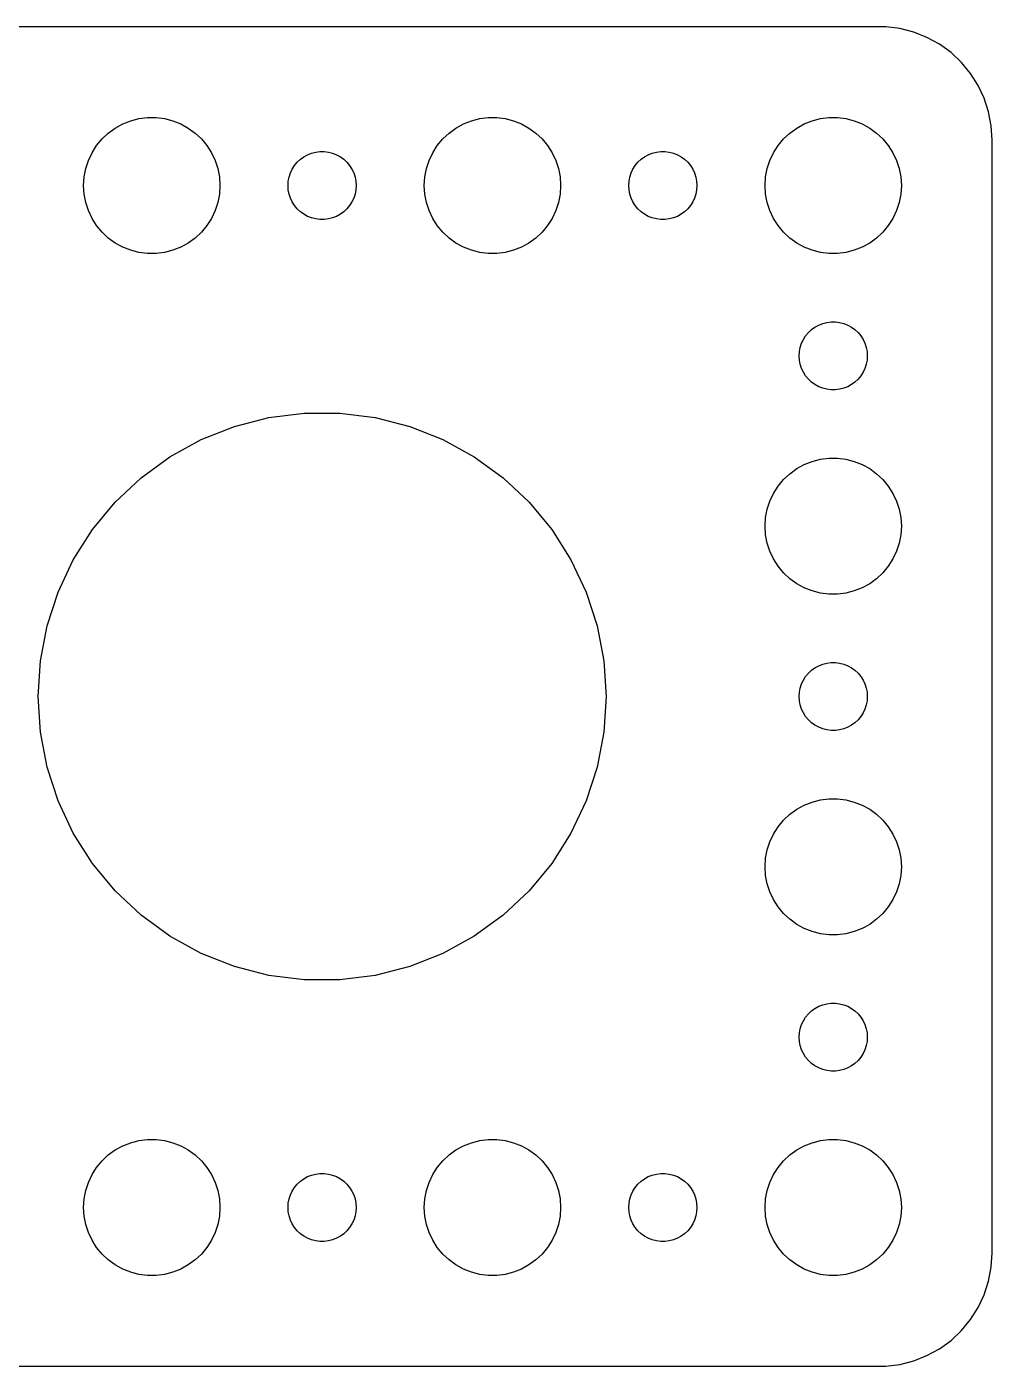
# Model space of a CAD drawing. Header units: metres. Extents: x -60 to 60, y 40 to 98.
# Drawn here: x 17 to 59.5, y 39.5 to 98.5 of the extents above; entities that cross this region are included whole.
import ezdxf

# ---------------------------------------------------------------- set-up
doc = ezdxf.new("R2010")
doc.units = ezdxf.units.M

msp = doc.modelspace()

# ---------------------------------------------------------------- linework, layer by layer
for p, q in [((54.8139, 98.4901), (-54.8139, 98.4901)), ((55.4369, 98.4114), (54.8139, 98.4901)), ((56.0451, 98.2553), (55.4369, 98.4114)), ((56.6289, 98.0241), (56.0451, 98.2553)), ((57.1791, 97.7216), (56.6289, 98.0241)), ((57.6871, 97.3526), (57.1791, 97.7216)), ((58.1448, 96.9227), (57.6871, 97.3526)), ((58.5451, 96.4389), (58.1448, 96.9227)), ((58.8815, 95.9088), (58.5451, 96.4389)), ((59.1489, 95.3406), (58.8815, 95.9088)), ((59.3429, 94.7434), (59.1489, 95.3406)), ((21.5729, 94.3532), (21.9379, 94.4469)), ((21.9379, 94.4469), (22.3116, 94.4941)), ((22.3116, 94.4941), (22.6884, 94.4941)), ((22.6884, 94.4941), (23.0621, 94.4469)), ((23.0621, 94.4469), (23.427, 94.3532)), ((36.5729, 94.3532), (36.9379, 94.4469)), ((36.9379, 94.4469), (37.3116, 94.4941)), ((37.3116, 94.4941), (37.6884, 94.4941)), ((37.6884, 94.4941), (38.0621, 94.4469)), ((38.0621, 94.4469), (38.427, 94.3532)), ((51.5729, 94.3532), (51.9379, 94.4469)), ((51.9379, 94.4469), (52.3116, 94.4941)), ((52.3116, 94.4941), (52.6884, 94.4941)), ((52.6884, 94.4941), (53.0621, 94.4469)), ((53.0621, 94.4469), (53.427, 94.3532)), ((59.4606, 94.1267), (59.3429, 94.7434)), ((20.3131, 93.5536), (20.5877, 93.8115)), ((20.5877, 93.8115), (20.8925, 94.033)), ((20.8925, 94.033), (21.2227, 94.2145)), ((21.2227, 94.2145), (21.5729, 94.3532)), ((23.427, 94.3532), (23.7773, 94.2145)), ((23.7773, 94.2145), (24.1075, 94.033)), ((24.1075, 94.033), (24.4123, 93.8115)), ((24.4123, 93.8115), (24.6869, 93.5536)), ((35.3131, 93.5536), (35.5877, 93.8115)), ((35.5877, 93.8115), (35.8925, 94.033)), ((35.8925, 94.033), (36.2227, 94.2145)), ((36.2227, 94.2145), (36.5729, 94.3532)), ((38.427, 94.3532), (38.7773, 94.2145)), ((38.7773, 94.2145), (39.1075, 94.033)), ((39.1075, 94.033), (39.4123, 93.8115)), ((39.4123, 93.8115), (39.6869, 93.5536)), ((50.3131, 93.5536), (50.5877, 93.8115)), ((50.5877, 93.8115), (50.8925, 94.033)), ((50.8925, 94.033), (51.2227, 94.2145)), ((51.2227, 94.2145), (51.5729, 94.3532)), ((53.427, 94.3532), (53.7773, 94.2145)), ((53.7773, 94.2145), (54.1075, 94.033)), ((54.1075, 94.033), (54.4123, 93.8115)), ((54.4123, 93.8115), (54.6869, 93.5536)), ((59.5, 93.5), (59.4606, 94.1267)), ((19.8711, 92.9453), (20.0729, 93.2634)), ((20.0729, 93.2634), (20.3131, 93.5536)), ((24.6869, 93.5536), (24.927, 93.2634)), ((24.927, 93.2634), (25.1289, 92.9453)), ((34.8711, 92.9453), (35.0729, 93.2634)), ((35.0729, 93.2634), (35.3131, 93.5536)), ((39.6869, 93.5536), (39.927, 93.2634)), ((39.927, 93.2634), (40.1289, 92.9453)), ((49.8711, 92.9453), (50.0729, 93.2634)), ((50.0729, 93.2634), (50.3131, 93.5536)), ((54.6869, 93.5536), (54.927, 93.2634)), ((54.927, 93.2634), (55.1289, 92.9453)), ((59.5, 44.5), (59.5, 93.5)), ((19.5942, 92.2461), (19.7107, 92.6044)), ((19.7107, 92.6044), (19.8711, 92.9453)), ((25.1289, 92.9453), (25.2893, 92.6044)), ((25.2893, 92.6044), (25.4057, 92.2461)), ((28.9065, 92.5268), (29.0439, 92.6558)), ((29.0439, 92.6558), (29.1963, 92.7665)), ((29.1963, 92.7665), (29.3613, 92.8572)), ((29.3613, 92.8572), (29.5365, 92.9266)), ((29.5365, 92.9266), (29.7189, 92.9734)), ((29.7189, 92.9734), (29.9058, 92.997)), ((29.9058, 92.997), (30.0942, 92.997)), ((30.0942, 92.997), (30.2811, 92.9734)), ((30.2811, 92.9734), (30.4635, 92.9266)), ((30.4635, 92.9266), (30.6387, 92.8572)), ((30.6387, 92.8572), (30.8037, 92.7665)), ((30.8037, 92.7665), (30.9561, 92.6558)), ((30.9561, 92.6558), (31.0934, 92.5268)), ((34.5942, 92.2461), (34.7107, 92.6044)), ((34.7107, 92.6044), (34.8711, 92.9453)), ((40.1289, 92.9453), (40.2893, 92.6044)), ((40.2893, 92.6044), (40.4057, 92.2461)), ((43.9065, 92.5268), (44.0439, 92.6558)), ((44.0439, 92.6558), (44.1963, 92.7665)), ((44.1963, 92.7665), (44.3613, 92.8572)), ((44.3613, 92.8572), (44.5365, 92.9266)), ((44.5365, 92.9266), (44.7189, 92.9734)), ((44.7189, 92.9734), (44.9058, 92.997)), ((44.9058, 92.997), (45.0942, 92.997)), ((45.0942, 92.997), (45.2811, 92.9734)), ((45.2811, 92.9734), (45.4635, 92.9266)), ((45.4635, 92.9266), (45.6387, 92.8572)), ((45.6387, 92.8572), (45.8037, 92.7665)), ((45.8037, 92.7665), (45.9561, 92.6558)), ((45.9561, 92.6558), (46.0934, 92.5268)), ((49.5942, 92.2461), (49.7107, 92.6044)), ((49.7107, 92.6044), (49.8711, 92.9453)), ((55.1289, 92.9453), (55.2893, 92.6044)), ((55.2893, 92.6044), (55.4057, 92.2461)), ((19.5237, 91.876), (19.5942, 92.2461)), ((25.4057, 92.2461), (25.4763, 91.876)), ((28.5471, 91.873), (28.6053, 92.0522)), ((28.6053, 92.0522), (28.6855, 92.2226)), ((28.6855, 92.2226), (28.7865, 92.3817)), ((28.7865, 92.3817), (28.9065, 92.5268)), ((31.0934, 92.5268), (31.2135, 92.3817)), ((31.2135, 92.3817), (31.3145, 92.2226)), ((31.3145, 92.2226), (31.3947, 92.0522)), ((31.3947, 92.0522), (31.4529, 91.873)), ((34.5237, 91.876), (34.5942, 92.2461)), ((40.4057, 92.2461), (40.4763, 91.876)), ((43.5471, 91.873), (43.6053, 92.0522)), ((43.6053, 92.0522), (43.6855, 92.2226)), ((43.6855, 92.2226), (43.7865, 92.3817)), ((43.7865, 92.3817), (43.9065, 92.5268)), ((46.0934, 92.5268), (46.2135, 92.3817)), ((46.2135, 92.3817), (46.3145, 92.2226)), ((46.3145, 92.2226), (46.3947, 92.0522)), ((46.3947, 92.0522), (46.4529, 91.873)), ((49.5237, 91.876), (49.5942, 92.2461)), ((55.4057, 92.2461), (55.4763, 91.876)), ((19.5, 91.5), (19.5237, 91.876)), ((19.5237, 91.124), (19.5, 91.5)), ((25.4763, 91.876), (25.5, 91.5)), ((25.5, 91.5), (25.4763, 91.124)), ((28.5, 91.5), (28.5118, 91.688)), ((28.5118, 91.312), (28.5, 91.5)), ((28.5118, 91.688), (28.5471, 91.873)), ((31.4529, 91.873), (31.4882, 91.688)), ((31.4882, 91.688), (31.5, 91.5)), ((31.5, 91.5), (31.4882, 91.312)), ((34.5, 91.5), (34.5237, 91.876)), ((34.5237, 91.124), (34.5, 91.5)), ((40.4763, 91.876), (40.5, 91.5)), ((40.5, 91.5), (40.4763, 91.124)), ((43.5, 91.5), (43.5118, 91.688)), ((43.5118, 91.312), (43.5, 91.5)), ((43.5118, 91.688), (43.5471, 91.873)), ((46.4529, 91.873), (46.4882, 91.688)), ((46.4882, 91.688), (46.5, 91.5)), ((46.5, 91.5), (46.4882, 91.312)), ((49.5, 91.5), (49.5237, 91.876)), ((49.5237, 91.124), (49.5, 91.5)), ((55.4763, 91.876), (55.5, 91.5)), ((55.5, 91.5), (55.4763, 91.124)), ((19.5942, 90.7539), (19.5237, 91.124)), ((25.4763, 91.124), (25.4057, 90.7539)), ((28.5471, 91.127), (28.5118, 91.312)), ((28.6053, 90.9478), (28.5471, 91.127)), ((28.6855, 90.7774), (28.6053, 90.9478)), ((31.3947, 90.9478), (31.3145, 90.7774)), ((31.4529, 91.127), (31.3947, 90.9478)), ((31.4882, 91.312), (31.4529, 91.127)), ((34.5942, 90.7539), (34.5237, 91.124)), ((40.4763, 91.124), (40.4057, 90.7539)), ((43.5471, 91.127), (43.5118, 91.312)), ((43.6053, 90.9478), (43.5471, 91.127)), ((43.6855, 90.7774), (43.6053, 90.9478)), ((46.3947, 90.9478), (46.3145, 90.7774)), ((46.4529, 91.127), (46.3947, 90.9478)), ((46.4882, 91.312), (46.4529, 91.127)), ((49.5942, 90.7539), (49.5237, 91.124)), ((55.4763, 91.124), (55.4057, 90.7539)), ((19.7107, 90.3956), (19.5942, 90.7539)), ((19.8711, 90.0547), (19.7107, 90.3956)), ((25.2893, 90.3956), (25.1289, 90.0547)), ((25.4057, 90.7539), (25.2893, 90.3956)), ((28.7865, 90.6183), (28.6855, 90.7774)), ((28.9065, 90.4732), (28.7865, 90.6183)), ((29.0439, 90.3442), (28.9065, 90.4732)), ((29.1963, 90.2335), (29.0439, 90.3442)), ((30.9561, 90.3442), (30.8037, 90.2335)), ((31.0934, 90.4732), (30.9561, 90.3442)), ((31.2135, 90.6183), (31.0934, 90.4732)), ((31.3145, 90.7774), (31.2135, 90.6183)), ((34.7107, 90.3956), (34.5942, 90.7539)), ((34.8711, 90.0547), (34.7107, 90.3956)), ((40.2893, 90.3956), (40.1289, 90.0547)), ((40.4057, 90.7539), (40.2893, 90.3956)), ((43.7865, 90.6183), (43.6855, 90.7774)), ((43.9065, 90.4732), (43.7865, 90.6183)), ((44.0439, 90.3442), (43.9065, 90.4732)), ((44.1963, 90.2335), (44.0439, 90.3442)), ((45.9561, 90.3442), (45.8037, 90.2335)), ((46.0934, 90.4732), (45.9561, 90.3442)), ((46.2135, 90.6183), (46.0934, 90.4732)), ((46.3145, 90.7774), (46.2135, 90.6183)), ((49.7107, 90.3956), (49.5942, 90.7539)), ((49.8711, 90.0547), (49.7107, 90.3956)), ((55.2893, 90.3956), (55.1289, 90.0547)), ((55.4057, 90.7539), (55.2893, 90.3956)), ((20.0729, 89.7366), (19.8711, 90.0547)), ((20.3131, 89.4464), (20.0729, 89.7366)), ((24.927, 89.7366), (24.6869, 89.4464)), ((25.1289, 90.0547), (24.927, 89.7366)), ((29.3613, 90.1427), (29.1963, 90.2335)), ((29.5365, 90.0734), (29.3613, 90.1427)), ((29.7189, 90.0266), (29.5365, 90.0734)), ((29.9058, 90.003), (29.7189, 90.0266)), ((30.0942, 90.003), (29.9058, 90.003)), ((30.2811, 90.0266), (30.0942, 90.003)), ((30.4635, 90.0734), (30.2811, 90.0266)), ((30.6387, 90.1427), (30.4635, 90.0734)), ((30.8037, 90.2335), (30.6387, 90.1427)), ((35.0729, 89.7366), (34.8711, 90.0547)), ((35.3131, 89.4464), (35.0729, 89.7366)), ((39.927, 89.7366), (39.6869, 89.4464)), ((40.1289, 90.0547), (39.927, 89.7366)), ((44.3613, 90.1427), (44.1963, 90.2335)), ((44.5365, 90.0734), (44.3613, 90.1427)), ((44.7189, 90.0266), (44.5365, 90.0734)), ((44.9058, 90.003), (44.7189, 90.0266)), ((45.0942, 90.003), (44.9058, 90.003)), ((45.2811, 90.0266), (45.0942, 90.003)), ((45.4635, 90.0734), (45.2811, 90.0266)), ((45.6387, 90.1427), (45.4635, 90.0734)), ((45.8037, 90.2335), (45.6387, 90.1427)), ((50.0729, 89.7366), (49.8711, 90.0547)), ((50.3131, 89.4464), (50.0729, 89.7366)), ((54.927, 89.7366), (54.6869, 89.4464)), ((55.1289, 90.0547), (54.927, 89.7366)), ((20.5877, 89.1884), (20.3131, 89.4464)), ((20.8925, 88.967), (20.5877, 89.1884)), ((24.4123, 89.1884), (24.1075, 88.967)), ((24.6869, 89.4464), (24.4123, 89.1884)), ((35.5877, 89.1884), (35.3131, 89.4464)), ((35.8925, 88.967), (35.5877, 89.1884)), ((39.4123, 89.1884), (39.1075, 88.967)), ((39.6869, 89.4464), (39.4123, 89.1884)), ((50.5877, 89.1884), (50.3131, 89.4464)), ((50.8925, 88.967), (50.5877, 89.1884)), ((54.4123, 89.1884), (54.1075, 88.967)), ((54.6869, 89.4464), (54.4123, 89.1884)), ((21.2227, 88.7855), (20.8925, 88.967)), ((21.5729, 88.6468), (21.2227, 88.7855)), ((21.9379, 88.5531), (21.5729, 88.6468)), ((22.3116, 88.5059), (21.9379, 88.5531)), ((22.6884, 88.5059), (22.3116, 88.5059)), ((23.0621, 88.5531), (22.6884, 88.5059)), ((23.427, 88.6468), (23.0621, 88.5531)), ((23.7773, 88.7855), (23.427, 88.6468)), ((24.1075, 88.967), (23.7773, 88.7855)), ((36.2227, 88.7855), (35.8925, 88.967)), ((36.5729, 88.6468), (36.2227, 88.7855)), ((36.9379, 88.5531), (36.5729, 88.6468)), ((37.3116, 88.5059), (36.9379, 88.5531)), ((37.6884, 88.5059), (37.3116, 88.5059)), ((38.0621, 88.5531), (37.6884, 88.5059)), ((38.427, 88.6468), (38.0621, 88.5531)), ((38.7773, 88.7855), (38.427, 88.6468)), ((39.1075, 88.967), (38.7773, 88.7855)), ((51.2227, 88.7855), (50.8925, 88.967)), ((51.5729, 88.6468), (51.2227, 88.7855)), ((51.9379, 88.5531), (51.5729, 88.6468)), ((52.3116, 88.5059), (51.9379, 88.5531)), ((52.6884, 88.5059), (52.3116, 88.5059)), ((53.0621, 88.5531), (52.6884, 88.5059)), ((53.427, 88.6468), (53.0621, 88.5531)), ((53.7773, 88.7855), (53.427, 88.6468)), ((54.1075, 88.967), (53.7773, 88.7855)), ((51.2865, 84.8817), (51.4065, 85.0268)), ((51.4065, 85.0268), (51.5439, 85.1558)), ((51.5439, 85.1558), (51.6963, 85.2665)), ((51.6963, 85.2665), (51.8613, 85.3572)), ((51.8613, 85.3572), (52.0365, 85.4266)), ((52.0365, 85.4266), (52.2189, 85.4734)), ((52.2189, 85.4734), (52.4058, 85.497)), ((52.4058, 85.497), (52.5942, 85.497)), ((52.5942, 85.497), (52.7811, 85.4734)), ((52.7811, 85.4734), (52.9635, 85.4266)), ((52.9635, 85.4266), (53.1387, 85.3572)), ((53.1387, 85.3572), (53.3037, 85.2665)), ((53.3037, 85.2665), (53.4561, 85.1558)), ((53.4561, 85.1558), (53.5934, 85.0268)), ((53.5934, 85.0268), (53.7135, 84.8817)), ((51.0118, 84.188), (51.0471, 84.373)), ((51.0471, 84.373), (51.1053, 84.5522)), ((51.1053, 84.5522), (51.1855, 84.7226)), ((51.1855, 84.7226), (51.2865, 84.8817)), ((53.7135, 84.8817), (53.8145, 84.7226)), ((53.8145, 84.7226), (53.8947, 84.5522)), ((53.8947, 84.5522), (53.9529, 84.373)), ((53.9529, 84.373), (53.9882, 84.188)), ((51, 84), (51.0118, 84.188)), ((51.0118, 83.812), (51, 84)), ((51.0471, 83.627), (51.0118, 83.812)), ((53.9882, 83.812), (53.9529, 83.627)), ((53.9882, 84.188), (54, 84)), ((54, 84), (53.9882, 83.812)), ((51.1053, 83.4478), (51.0471, 83.627)), ((51.1855, 83.2774), (51.1053, 83.4478)), ((51.2865, 83.1183), (51.1855, 83.2774)), ((53.8145, 83.2774), (53.7135, 83.1183)), ((53.8947, 83.4478), (53.8145, 83.2774)), ((53.9529, 83.627), (53.8947, 83.4478)), ((51.4065, 82.9732), (51.2865, 83.1183)), ((51.5439, 82.8442), (51.4065, 82.9732)), ((51.6963, 82.7335), (51.5439, 82.8442)), ((51.8613, 82.6427), (51.6963, 82.7335)), ((52.0365, 82.5734), (51.8613, 82.6427)), ((52.2189, 82.5266), (52.0365, 82.5734)), ((52.9635, 82.5734), (52.7811, 82.5266)), ((53.1387, 82.6427), (52.9635, 82.5734)), ((53.3037, 82.7335), (53.1387, 82.6427)), ((53.4561, 82.8442), (53.3037, 82.7335)), ((53.5934, 82.9732), (53.4561, 82.8442)), ((53.7135, 83.1183), (53.5934, 82.9732)), ((52.4058, 82.5029), (52.2189, 82.5266)), ((52.5942, 82.5029), (52.4058, 82.5029)), ((52.7811, 82.5266), (52.5942, 82.5029)), ((27.6577, 81.2786), (29.2151, 81.4753)), ((29.2151, 81.4753), (30.7849, 81.4753)), ((30.7849, 81.4753), (32.3423, 81.2786)), ((24.6777, 80.3103), (26.1373, 80.8882)), ((26.1373, 80.8882), (27.6577, 81.2786)), ((32.3423, 81.2786), (33.8627, 80.8882)), ((33.8627, 80.8882), (35.3222, 80.3103)), ((23.3022, 79.5541), (24.6777, 80.3103)), ((35.3222, 80.3103), (36.6978, 79.5541)), ((22.0322, 78.6314), (23.3022, 79.5541)), ((36.6978, 79.5541), (37.9678, 78.6314)), ((50.8925, 79.033), (51.2227, 79.2145)), ((51.2227, 79.2145), (51.5729, 79.3532)), ((51.5729, 79.3532), (51.9379, 79.4469)), ((51.9379, 79.4469), (52.3116, 79.4941)), ((52.3116, 79.4941), (52.6884, 79.4941)), ((52.6884, 79.4941), (53.0621, 79.4469)), ((53.0621, 79.4469), (53.427, 79.3532)), ((53.427, 79.3532), (53.7773, 79.2145)), ((53.7773, 79.2145), (54.1075, 79.033)), ((20.8879, 77.5568), (22.0322, 78.6314)), ((37.9678, 78.6314), (39.1121, 77.5568)), ((50.0729, 78.2634), (50.3131, 78.5536)), ((50.3131, 78.5536), (50.5877, 78.8115)), ((50.5877, 78.8115), (50.8925, 79.033)), ((54.1075, 79.033), (54.4123, 78.8115)), ((54.4123, 78.8115), (54.6869, 78.5536)), ((54.6869, 78.5536), (54.927, 78.2634)), ((49.7107, 77.6044), (49.8711, 77.9453)), ((49.8711, 77.9453), (50.0729, 78.2634)), ((54.927, 78.2634), (55.1289, 77.9453)), ((55.1289, 77.9453), (55.2893, 77.6044)), ((19.8873, 76.3473), (20.8879, 77.5568)), ((39.1121, 77.5568), (40.1127, 76.3473)), ((49.5942, 77.2461), (49.7107, 77.6044)), ((55.2893, 77.6044), (55.4057, 77.2461)), ((49.5, 76.5), (49.5237, 76.876)), ((49.5237, 76.876), (49.5942, 77.2461)), ((55.4057, 77.2461), (55.4763, 76.876)), ((55.4763, 76.876), (55.5, 76.5)), ((19.0462, 75.0219), (19.8873, 76.3473)), ((40.1127, 76.3473), (40.9538, 75.0219)), ((49.5237, 76.124), (49.5, 76.5)), ((49.5942, 75.7539), (49.5237, 76.124)), ((55.4763, 76.124), (55.4057, 75.7539)), ((55.5, 76.5), (55.4763, 76.124)), ((49.7107, 75.3956), (49.5942, 75.7539)), ((55.4057, 75.7539), (55.2893, 75.3956)), ((18.3778, 73.6015), (19.0462, 75.0219)), ((40.9538, 75.0219), (41.6222, 73.6015)), ((49.8711, 75.0547), (49.7107, 75.3956)), ((50.0729, 74.7366), (49.8711, 75.0547)), ((55.1289, 75.0547), (54.927, 74.7366)), ((55.2893, 75.3956), (55.1289, 75.0547)), ((50.3131, 74.4464), (50.0729, 74.7366)), ((50.5877, 74.1884), (50.3131, 74.4464)), ((54.6869, 74.4464), (54.4123, 74.1884)), ((54.927, 74.7366), (54.6869, 74.4464)), ((50.8925, 73.967), (50.5877, 74.1884)), ((51.2227, 73.7855), (50.8925, 73.967)), ((51.5729, 73.6468), (51.2227, 73.7855)), ((53.7773, 73.7855), (53.427, 73.6468)), ((54.1075, 73.967), (53.7773, 73.7855)), ((54.4123, 74.1884), (54.1075, 73.967)), ((17.8927, 72.1086), (18.3778, 73.6015)), ((41.6222, 73.6015), (42.1073, 72.1086)), ((51.9379, 73.5531), (51.5729, 73.6468)), ((52.3116, 73.5059), (51.9379, 73.5531)), ((52.6884, 73.5059), (52.3116, 73.5059)), ((53.0621, 73.5531), (52.6884, 73.5059)), ((53.427, 73.6468), (53.0621, 73.5531)), ((17.5986, 70.5667), (17.8927, 72.1086)), ((42.1073, 72.1086), (42.4014, 70.5667)), ((17.5, 69), (17.5986, 70.5667)), ((42.4014, 70.5667), (42.5, 69)), ((51.5439, 70.1558), (51.6963, 70.2665)), ((51.6963, 70.2665), (51.8613, 70.3572)), ((51.8613, 70.3572), (52.0365, 70.4266)), ((52.0365, 70.4266), (52.2189, 70.4734)), ((52.2189, 70.4734), (52.4058, 70.497)), ((52.4058, 70.497), (52.5942, 70.497)), ((52.5942, 70.497), (52.7811, 70.4734)), ((52.7811, 70.4734), (52.9635, 70.4266)), ((52.9635, 70.4266), (53.1387, 70.3572)), ((53.1387, 70.3572), (53.3037, 70.2665)), ((53.3037, 70.2665), (53.4561, 70.1558)), ((51.1053, 69.5522), (51.1855, 69.7226)), ((51.1855, 69.7226), (51.2865, 69.8817)), ((51.2865, 69.8817), (51.4065, 70.0268)), ((51.4065, 70.0268), (51.5439, 70.1558)), ((53.4561, 70.1558), (53.5934, 70.0268)), ((53.5934, 70.0268), (53.7135, 69.8817)), ((53.7135, 69.8817), (53.8145, 69.7226)), ((53.8145, 69.7226), (53.8947, 69.5522)), ((51, 69), (51.0118, 69.188)), ((51.0118, 69.188), (51.0471, 69.373)), ((51.0471, 69.373), (51.1053, 69.5522)), ((53.8947, 69.5522), (53.9529, 69.373)), ((53.9529, 69.373), (53.9882, 69.188)), ((53.9882, 69.188), (54, 69)), ((17.5986, 67.4333), (17.5, 69)), ((42.5, 69), (42.4014, 67.4333)), ((51.0118, 68.812), (51, 69)), ((51.0471, 68.627), (51.0118, 68.812)), ((51.1053, 68.4478), (51.0471, 68.627)), ((51.1855, 68.2774), (51.1053, 68.4478)), ((53.8947, 68.4478), (53.8145, 68.2774)), ((53.9529, 68.627), (53.8947, 68.4478)), ((53.9882, 68.812), (53.9529, 68.627)), ((54, 69), (53.9882, 68.812)), ((51.2865, 68.1183), (51.1855, 68.2774)), ((51.4065, 67.9732), (51.2865, 68.1183)), ((51.5439, 67.8442), (51.4065, 67.9732)), ((51.6963, 67.7335), (51.5439, 67.8442)), ((53.4561, 67.8442), (53.3037, 67.7335)), ((53.5934, 67.9732), (53.4561, 67.8442)), ((53.7135, 68.1183), (53.5934, 67.9732)), ((53.8145, 68.2774), (53.7135, 68.1183)), ((17.8927, 65.8914), (17.5986, 67.4333)), ((42.4014, 67.4333), (42.1073, 65.8914)), ((51.8613, 67.6428), (51.6963, 67.7335)), ((52.0365, 67.5734), (51.8613, 67.6428)), ((52.2189, 67.5266), (52.0365, 67.5734)), ((52.4058, 67.503), (52.2189, 67.5266)), ((52.5942, 67.503), (52.4058, 67.503)), ((52.7811, 67.5266), (52.5942, 67.503)), ((52.9635, 67.5734), (52.7811, 67.5266)), ((53.1387, 67.6428), (52.9635, 67.5734)), ((53.3037, 67.7335), (53.1387, 67.6428)), ((18.3778, 64.3985), (17.8927, 65.8914)), ((42.1073, 65.8914), (41.6222, 64.3985)), ((19.0462, 62.9781), (18.3778, 64.3985)), ((41.6222, 64.3985), (40.9538, 62.9781)), ((51.2227, 64.2145), (51.5729, 64.3532)), ((51.5729, 64.3532), (51.9379, 64.4469)), ((51.9379, 64.4469), (52.3116, 64.4941)), ((52.3116, 64.4941), (52.6884, 64.4941)), ((52.6884, 64.4941), (53.0621, 64.4469)), ((53.0621, 64.4469), (53.427, 64.3532)), ((53.427, 64.3532), (53.7773, 64.2145)), ((50.3131, 63.5536), (50.5877, 63.8116)), ((50.5877, 63.8116), (50.8925, 64.033)), ((50.8925, 64.033), (51.2227, 64.2145)), ((53.7773, 64.2145), (54.1075, 64.033)), ((54.1075, 64.033), (54.4123, 63.8116)), ((54.4123, 63.8116), (54.6869, 63.5536)), ((49.8711, 62.9453), (50.0729, 63.2634)), ((50.0729, 63.2634), (50.3131, 63.5536)), ((54.6869, 63.5536), (54.927, 63.2634)), ((54.927, 63.2634), (55.1289, 62.9453)), ((19.8873, 61.6527), (19.0462, 62.9781)), ((40.9538, 62.9781), (40.1127, 61.6527)), ((49.5942, 62.2461), (49.7107, 62.6044)), ((49.7107, 62.6044), (49.8711, 62.9453)), ((55.1289, 62.9453), (55.2893, 62.6044)), ((55.2893, 62.6044), (55.4057, 62.2461)), ((49.5237, 61.876), (49.5942, 62.2461)), ((55.4057, 62.2461), (55.4763, 61.876)), ((20.8879, 60.4432), (19.8873, 61.6527)), ((40.1127, 61.6527), (39.1121, 60.4432)), ((49.5, 61.5), (49.5237, 61.876)), ((49.5237, 61.124), (49.5, 61.5)), ((55.4763, 61.876), (55.5, 61.5)), ((55.5, 61.5), (55.4763, 61.124)), ((49.5942, 60.7539), (49.5237, 61.124)), ((49.7107, 60.3956), (49.5942, 60.7539)), ((55.4057, 60.7539), (55.2893, 60.3956)), ((55.4763, 61.124), (55.4057, 60.7539)), ((22.0322, 59.3686), (20.8879, 60.4432)), ((39.1121, 60.4432), (37.9678, 59.3686)), ((49.8711, 60.0547), (49.7107, 60.3956)), ((55.2893, 60.3956), (55.1289, 60.0547)), ((50.0729, 59.7366), (49.8711, 60.0547)), ((50.3131, 59.4464), (50.0729, 59.7366)), ((54.927, 59.7366), (54.6869, 59.4464)), ((55.1289, 60.0547), (54.927, 59.7366)), ((23.3022, 58.4459), (22.0322, 59.3686)), ((37.9678, 59.3686), (36.6978, 58.4459)), ((50.5877, 59.1885), (50.3131, 59.4464)), ((50.8925, 58.967), (50.5877, 59.1885)), ((54.4123, 59.1885), (54.1075, 58.967)), ((54.6869, 59.4464), (54.4123, 59.1885)), ((24.6777, 57.6897), (23.3022, 58.4459)), ((36.6978, 58.4459), (35.3222, 57.6897)), ((51.2227, 58.7855), (50.8925, 58.967)), ((51.5729, 58.6468), (51.2227, 58.7855)), ((51.9379, 58.5531), (51.5729, 58.6468)), ((52.3116, 58.5059), (51.9379, 58.5531)), ((52.6884, 58.5059), (52.3116, 58.5059)), ((53.0621, 58.5531), (52.6884, 58.5059)), ((53.427, 58.6468), (53.0621, 58.5531)), ((53.7773, 58.7855), (53.427, 58.6468)), ((54.1075, 58.967), (53.7773, 58.7855)), ((26.1373, 57.1118), (24.6777, 57.6897)), ((35.3222, 57.6897), (33.8627, 57.1118)), ((27.6577, 56.7214), (26.1373, 57.1118)), ((29.2151, 56.5247), (27.6577, 56.7214)), ((32.3423, 56.7214), (30.7849, 56.5247)), ((33.8627, 57.1118), (32.3423, 56.7214)), ((30.7849, 56.5247), (29.2151, 56.5247)), ((52.0365, 55.4266), (52.2189, 55.4734)), ((52.2189, 55.4734), (52.4058, 55.4971)), ((52.4058, 55.4971), (52.5942, 55.4971)), ((52.5942, 55.4971), (52.7811, 55.4734)), ((52.7811, 55.4734), (52.9635, 55.4266)), ((51.1855, 54.7226), (51.2865, 54.8817)), ((51.2865, 54.8817), (51.4065, 55.0268)), ((51.4065, 55.0268), (51.5439, 55.1558)), ((51.5439, 55.1558), (51.6963, 55.2665)), ((51.6963, 55.2665), (51.8613, 55.3573)), ((51.8613, 55.3573), (52.0365, 55.4266)), ((52.9635, 55.4266), (53.1387, 55.3573)), ((53.1387, 55.3573), (53.3037, 55.2665)), ((53.3037, 55.2665), (53.4561, 55.1558)), ((53.4561, 55.1558), (53.5934, 55.0268)), ((53.5934, 55.0268), (53.7135, 54.8817)), ((53.7135, 54.8817), (53.8145, 54.7226)), ((51.0118, 54.188), (51.0471, 54.373)), ((51.0471, 54.373), (51.1053, 54.5522)), ((51.1053, 54.5522), (51.1855, 54.7226)), ((53.8145, 54.7226), (53.8947, 54.5522)), ((53.8947, 54.5522), (53.9529, 54.373)), ((53.9529, 54.373), (53.9882, 54.188)), ((51, 54), (51.0118, 54.188)), ((51.0118, 53.812), (51, 54)), ((51.0471, 53.627), (51.0118, 53.812)), ((53.9882, 53.812), (53.9529, 53.627)), ((53.9882, 54.188), (54, 54)), ((54, 54), (53.9882, 53.812)), ((51.1053, 53.4478), (51.0471, 53.627)), ((51.1855, 53.2774), (51.1053, 53.4478)), ((51.2865, 53.1183), (51.1855, 53.2774)), ((51.4065, 52.9732), (51.2865, 53.1183)), ((53.7135, 53.1183), (53.5934, 52.9732)), ((53.8145, 53.2774), (53.7135, 53.1183)), ((53.8947, 53.4478), (53.8145, 53.2774)), ((53.9529, 53.627), (53.8947, 53.4478)), ((51.5439, 52.8442), (51.4065, 52.9732)), ((51.6963, 52.7335), (51.5439, 52.8442)), ((51.8613, 52.6428), (51.6963, 52.7335)), ((52.0365, 52.5734), (51.8613, 52.6428)), ((52.2189, 52.5266), (52.0365, 52.5734)), ((52.4058, 52.503), (52.2189, 52.5266)), ((52.5942, 52.503), (52.4058, 52.503)), ((52.7811, 52.5266), (52.5942, 52.503)), ((52.9635, 52.5734), (52.7811, 52.5266)), ((53.1387, 52.6428), (52.9635, 52.5734)), ((53.3037, 52.7335), (53.1387, 52.6428)), ((53.4561, 52.8442), (53.3037, 52.7335)), ((53.5934, 52.9732), (53.4561, 52.8442)), ((20.5877, 48.8116), (20.8925, 49.033)), ((20.8925, 49.033), (21.2227, 49.2145)), ((21.2227, 49.2145), (21.5729, 49.3532)), ((21.5729, 49.3532), (21.9379, 49.4469)), ((21.9379, 49.4469), (22.3116, 49.4941)), ((22.3116, 49.4941), (22.6884, 49.4941)), ((22.6884, 49.4941), (23.0621, 49.4469)), ((23.0621, 49.4469), (23.427, 49.3532)), ((23.427, 49.3532), (23.7773, 49.2145)), ((23.7773, 49.2145), (24.1075, 49.033)), ((24.1075, 49.033), (24.4123, 48.8116)), ((35.5877, 48.8116), (35.8925, 49.033)), ((35.8925, 49.033), (36.2227, 49.2145)), ((36.2227, 49.2145), (36.5729, 49.3532)), ((36.5729, 49.3532), (36.9379, 49.4469)), ((36.9379, 49.4469), (37.3116, 49.4941)), ((37.3116, 49.4941), (37.6884, 49.4941)), ((37.6884, 49.4941), (38.0621, 49.4469)), ((38.0621, 49.4469), (38.427, 49.3532)), ((38.427, 49.3532), (38.7773, 49.2145)), ((38.7773, 49.2145), (39.1075, 49.033)), ((39.1075, 49.033), (39.4123, 48.8116)), ((50.5877, 48.8116), (50.8925, 49.033)), ((50.8925, 49.033), (51.2227, 49.2145)), ((51.2227, 49.2145), (51.5729, 49.3532)), ((51.5729, 49.3532), (51.9379, 49.4469)), ((51.9379, 49.4469), (52.3116, 49.4941)), ((52.3116, 49.4941), (52.6884, 49.4941)), ((52.6884, 49.4941), (53.0621, 49.4469)), ((53.0621, 49.4469), (53.427, 49.3532)), ((53.427, 49.3532), (53.7773, 49.2145)), ((53.7773, 49.2145), (54.1075, 49.033)), ((54.1075, 49.033), (54.4123, 48.8116)), ((20.0729, 48.2634), (20.3131, 48.5536)), ((20.3131, 48.5536), (20.5877, 48.8116)), ((24.4123, 48.8116), (24.6869, 48.5536)), ((24.6869, 48.5536), (24.927, 48.2634)), ((35.0729, 48.2634), (35.3131, 48.5536)), ((35.3131, 48.5536), (35.5877, 48.8116)), ((39.4123, 48.8116), (39.6869, 48.5536)), ((39.6869, 48.5536), (39.927, 48.2634)), ((50.0729, 48.2634), (50.3131, 48.5536)), ((50.3131, 48.5536), (50.5877, 48.8116)), ((54.4123, 48.8116), (54.6869, 48.5536)), ((54.6869, 48.5536), (54.927, 48.2634)), ((19.7107, 47.6044), (19.8711, 47.9453)), ((19.8711, 47.9453), (20.0729, 48.2634)), ((24.927, 48.2634), (25.1289, 47.9453)), ((25.1289, 47.9453), (25.2893, 47.6044)), ((29.1963, 47.7665), (29.3613, 47.8573)), ((29.3613, 47.8573), (29.5365, 47.9266)), ((29.5365, 47.9266), (29.7189, 47.9734)), ((29.7189, 47.9734), (29.9058, 47.997)), ((29.9058, 47.997), (30.0942, 47.997)), ((30.0942, 47.997), (30.2811, 47.9734)), ((30.2811, 47.9734), (30.4635, 47.9266)), ((30.4635, 47.9266), (30.6387, 47.8573)), ((30.6387, 47.8573), (30.8037, 47.7665)), ((34.7107, 47.6044), (34.8711, 47.9453)), ((34.8711, 47.9453), (35.0729, 48.2634)), ((39.927, 48.2634), (40.1289, 47.9453)), ((40.1289, 47.9453), (40.2893, 47.6044)), ((44.1963, 47.7665), (44.3613, 47.8573)), ((44.3613, 47.8573), (44.5365, 47.9266)), ((44.5365, 47.9266), (44.7189, 47.9734)), ((44.7189, 47.9734), (44.9058, 47.997)), ((44.9058, 47.997), (45.0942, 47.997)), ((45.0942, 47.997), (45.2811, 47.9734)), ((45.2811, 47.9734), (45.4635, 47.9266)), ((45.4635, 47.9266), (45.6387, 47.8573)), ((45.6387, 47.8573), (45.8037, 47.7665)), ((49.7107, 47.6044), (49.8711, 47.9453)), ((49.8711, 47.9453), (50.0729, 48.2634)), ((54.927, 48.2634), (55.1289, 47.9453)), ((55.1289, 47.9453), (55.2893, 47.6044)), ((19.5237, 46.876), (19.5942, 47.2461)), ((19.5942, 47.2461), (19.7107, 47.6044)), ((25.2893, 47.6044), (25.4057, 47.2461)), ((25.4057, 47.2461), (25.4763, 46.876)), ((28.6053, 47.0522), (28.6855, 47.2226)), ((28.6855, 47.2226), (28.7865, 47.3817)), ((28.7865, 47.3817), (28.9065, 47.5268)), ((28.9065, 47.5268), (29.0439, 47.6558)), ((29.0439, 47.6558), (29.1963, 47.7665)), ((30.8037, 47.7665), (30.9561, 47.6558)), ((30.9561, 47.6558), (31.0934, 47.5268)), ((31.0934, 47.5268), (31.2135, 47.3817)), ((31.2135, 47.3817), (31.3145, 47.2226)), ((31.3145, 47.2226), (31.3947, 47.0522)), ((34.5237, 46.876), (34.5942, 47.2461)), ((34.5942, 47.2461), (34.7107, 47.6044)), ((40.2893, 47.6044), (40.4057, 47.2461)), ((40.4057, 47.2461), (40.4763, 46.876)), ((43.6053, 47.0522), (43.6855, 47.2226)), ((43.6855, 47.2226), (43.7865, 47.3817)), ((43.7865, 47.3817), (43.9065, 47.5268)), ((43.9065, 47.5268), (44.0439, 47.6558)), ((44.0439, 47.6558), (44.1963, 47.7665)), ((45.8037, 47.7665), (45.9561, 47.6558)), ((45.9561, 47.6558), (46.0934, 47.5268)), ((46.0934, 47.5268), (46.2135, 47.3817)), ((46.2135, 47.3817), (46.3145, 47.2226)), ((46.3145, 47.2226), (46.3947, 47.0522)), ((49.5237, 46.876), (49.5942, 47.2461)), ((49.5942, 47.2461), (49.7107, 47.6044)), ((55.2893, 47.6044), (55.4057, 47.2461)), ((55.4057, 47.2461), (55.4763, 46.876)), ((19.5, 46.5), (19.5237, 46.876)), ((25.4763, 46.876), (25.5, 46.5)), ((28.5, 46.5), (28.5118, 46.688)), ((28.5118, 46.688), (28.5471, 46.873)), ((28.5471, 46.873), (28.6053, 47.0522)), ((31.3947, 47.0522), (31.4529, 46.873)), ((31.4529, 46.873), (31.4882, 46.688)), ((31.4882, 46.688), (31.5, 46.5)), ((34.5, 46.5), (34.5237, 46.876)), ((40.4763, 46.876), (40.5, 46.5)), ((43.5, 46.5), (43.5118, 46.688)), ((43.5118, 46.688), (43.5471, 46.873)), ((43.5471, 46.873), (43.6053, 47.0522)), ((46.3947, 47.0522), (46.4529, 46.873)), ((46.4529, 46.873), (46.4882, 46.688)), ((46.4882, 46.688), (46.5, 46.5)), ((49.5, 46.5), (49.5237, 46.876)), ((55.4763, 46.876), (55.5, 46.5)), ((19.5237, 46.124), (19.5, 46.5)), ((19.5942, 45.7539), (19.5237, 46.124)), ((25.4763, 46.124), (25.4057, 45.7539)), ((25.5, 46.5), (25.4763, 46.124)), ((28.5118, 46.312), (28.5, 46.5)), ((28.5471, 46.127), (28.5118, 46.312)), ((28.6053, 45.9478), (28.5471, 46.127)), ((31.4529, 46.127), (31.3947, 45.9478)), ((31.4882, 46.312), (31.4529, 46.127)), ((31.5, 46.5), (31.4882, 46.312)), ((34.5237, 46.124), (34.5, 46.5)), ((34.5942, 45.7539), (34.5237, 46.124)), ((40.4763, 46.124), (40.4057, 45.7539)), ((40.5, 46.5), (40.4763, 46.124)), ((43.5118, 46.312), (43.5, 46.5)), ((43.5471, 46.127), (43.5118, 46.312)), ((43.6053, 45.9478), (43.5471, 46.127)), ((46.4529, 46.127), (46.3947, 45.9478)), ((46.4882, 46.312), (46.4529, 46.127)), ((46.5, 46.5), (46.4882, 46.312)), ((49.5237, 46.124), (49.5, 46.5)), ((49.5942, 45.7539), (49.5237, 46.124)), ((55.4763, 46.124), (55.4057, 45.7539)), ((55.5, 46.5), (55.4763, 46.124)), ((19.7107, 45.3956), (19.5942, 45.7539)), ((25.4057, 45.7539), (25.2893, 45.3956)), ((28.6855, 45.7774), (28.6053, 45.9478)), ((28.7865, 45.6183), (28.6855, 45.7774)), ((28.9065, 45.4732), (28.7865, 45.6183)), ((29.0439, 45.3442), (28.9065, 45.4732)), ((31.0934, 45.4732), (30.9561, 45.3442)), ((31.2135, 45.6183), (31.0934, 45.4732)), ((31.3145, 45.7774), (31.2135, 45.6183)), ((31.3947, 45.9478), (31.3145, 45.7774)), ((34.7107, 45.3956), (34.5942, 45.7539)), ((40.4057, 45.7539), (40.2893, 45.3956)), ((43.6855, 45.7774), (43.6053, 45.9478)), ((43.7865, 45.6183), (43.6855, 45.7774)), ((43.9065, 45.4732), (43.7865, 45.6183)), ((44.0439, 45.3442), (43.9065, 45.4732)), ((46.0934, 45.4732), (45.9561, 45.3442)), ((46.2135, 45.6183), (46.0934, 45.4732)), ((46.3145, 45.7774), (46.2135, 45.6183)), ((46.3947, 45.9478), (46.3145, 45.7774)), ((49.7107, 45.3956), (49.5942, 45.7539)), ((55.4057, 45.7539), (55.2893, 45.3956)), ((19.8711, 45.0547), (19.7107, 45.3956)), ((20.0729, 44.7366), (19.8711, 45.0547)), ((25.1289, 45.0547), (24.927, 44.7366)), ((25.2893, 45.3956), (25.1289, 45.0547)), ((29.1963, 45.2335), (29.0439, 45.3442)), ((29.3613, 45.1428), (29.1963, 45.2335)), ((29.5365, 45.0734), (29.3613, 45.1428)), ((29.7189, 45.0266), (29.5365, 45.0734)), ((29.9058, 45.003), (29.7189, 45.0266)), ((30.0942, 45.003), (29.9058, 45.003)), ((30.2811, 45.0266), (30.0942, 45.003)), ((30.4635, 45.0734), (30.2811, 45.0266)), ((30.6387, 45.1428), (30.4635, 45.0734)), ((30.8037, 45.2335), (30.6387, 45.1428)), ((30.9561, 45.3442), (30.8037, 45.2335)), ((34.8711, 45.0547), (34.7107, 45.3956)), ((35.0729, 44.7366), (34.8711, 45.0547)), ((40.1289, 45.0547), (39.927, 44.7366)), ((40.2893, 45.3956), (40.1289, 45.0547)), ((44.1963, 45.2335), (44.0439, 45.3442)), ((44.3613, 45.1428), (44.1963, 45.2335)), ((44.5365, 45.0734), (44.3613, 45.1428)), ((44.7189, 45.0266), (44.5365, 45.0734)), ((44.9058, 45.003), (44.7189, 45.0266)), ((45.0942, 45.003), (44.9058, 45.003)), ((45.2811, 45.0266), (45.0942, 45.003)), ((45.4635, 45.0734), (45.2811, 45.0266)), ((45.6387, 45.1428), (45.4635, 45.0734)), ((45.8037, 45.2335), (45.6387, 45.1428)), ((45.9561, 45.3442), (45.8037, 45.2335)), ((49.8711, 45.0547), (49.7107, 45.3956)), ((50.0729, 44.7366), (49.8711, 45.0547)), ((55.1289, 45.0547), (54.927, 44.7366)), ((55.2893, 45.3956), (55.1289, 45.0547)), ((20.3131, 44.4464), (20.0729, 44.7366)), ((20.5877, 44.1885), (20.3131, 44.4464)), ((24.6869, 44.4464), (24.4123, 44.1885)), ((24.927, 44.7366), (24.6869, 44.4464)), ((35.3131, 44.4464), (35.0729, 44.7366)), ((35.5877, 44.1885), (35.3131, 44.4464)), ((39.6869, 44.4464), (39.4123, 44.1885)), ((39.927, 44.7366), (39.6869, 44.4464)), ((50.3131, 44.4464), (50.0729, 44.7366)), ((50.5877, 44.1885), (50.3131, 44.4464)), ((54.6869, 44.4464), (54.4123, 44.1885)), ((54.927, 44.7366), (54.6869, 44.4464)), ((59.4606, 43.8733), (59.5, 44.5)), ((20.8925, 43.967), (20.5877, 44.1885)), ((21.2227, 43.7855), (20.8925, 43.967)), ((21.5729, 43.6468), (21.2227, 43.7855)), ((21.9379, 43.5531), (21.5729, 43.6468)), ((23.427, 43.6468), (23.0621, 43.5531)), ((23.7773, 43.7855), (23.427, 43.6468)), ((24.1075, 43.967), (23.7773, 43.7855)), ((24.4123, 44.1885), (24.1075, 43.967)), ((35.8925, 43.967), (35.5877, 44.1885)), ((36.2227, 43.7855), (35.8925, 43.967)), ((36.5729, 43.6468), (36.2227, 43.7855)), ((36.9379, 43.5531), (36.5729, 43.6468)), ((38.427, 43.6468), (38.0621, 43.5531)), ((38.7773, 43.7855), (38.427, 43.6468)), ((39.1075, 43.967), (38.7773, 43.7855)), ((39.4123, 44.1885), (39.1075, 43.967)), ((50.8925, 43.967), (50.5877, 44.1885)), ((51.2227, 43.7855), (50.8925, 43.967)), ((51.5729, 43.6468), (51.2227, 43.7855)), ((51.9379, 43.5531), (51.5729, 43.6468)), ((53.427, 43.6468), (53.0621, 43.5531)), ((53.7773, 43.7855), (53.427, 43.6468)), ((54.1075, 43.967), (53.7773, 43.7855)), ((54.4123, 44.1885), (54.1075, 43.967)), ((59.3429, 43.2566), (59.4606, 43.8733)), ((22.3116, 43.5059), (21.9379, 43.5531)), ((22.6884, 43.5059), (22.3116, 43.5059)), ((23.0621, 43.5531), (22.6884, 43.5059)), ((37.3116, 43.5059), (36.9379, 43.5531)), ((37.6884, 43.5059), (37.3116, 43.5059)), ((38.0621, 43.5531), (37.6884, 43.5059)), ((52.3116, 43.5059), (51.9379, 43.5531)), ((52.6884, 43.5059), (52.3116, 43.5059)), ((53.0621, 43.5531), (52.6884, 43.5059)), ((59.1489, 42.6594), (59.3429, 43.2566)), ((58.8815, 42.0912), (59.1489, 42.6594)), ((58.5451, 41.5611), (58.8815, 42.0912)), ((58.1448, 41.0773), (58.5451, 41.5611)), ((57.6871, 40.6474), (58.1448, 41.0773)), ((56.6289, 39.9759), (57.1791, 40.2784)), ((57.1791, 40.2784), (57.6871, 40.6474)), ((54.8139, 39.5099), (55.4369, 39.5886)), ((55.4369, 39.5886), (56.0451, 39.7447)), ((56.0451, 39.7447), (56.6289, 39.9759)), ((-54.8139, 39.5099), (54.8139, 39.5099))]:
    msp.add_line(p, q)

doc.saveas('drawing.dxf')
